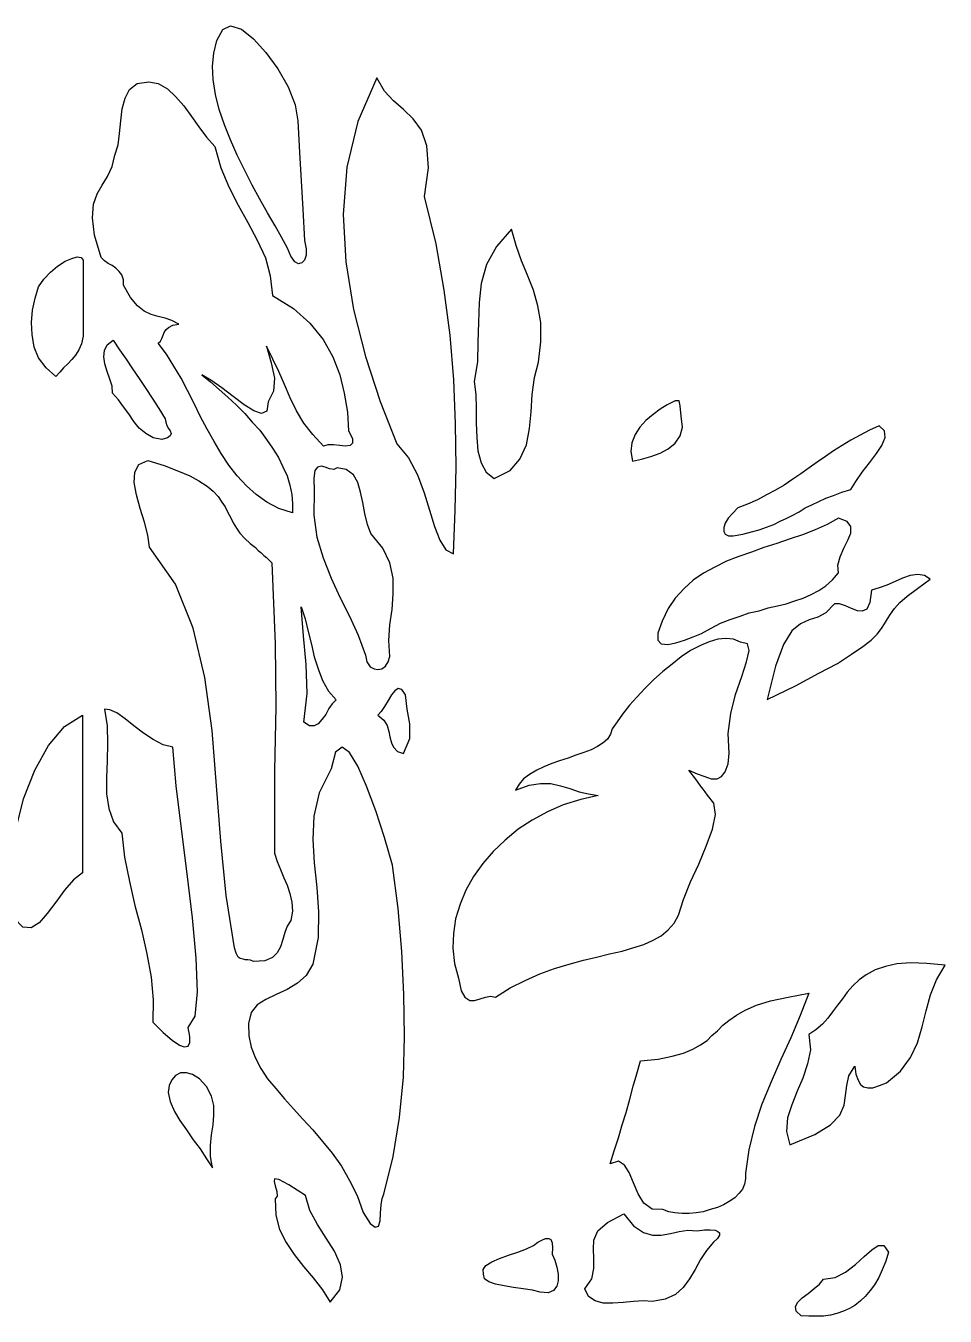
# Model space of a CAD drawing. Header units: millimetres. Extents: x 362.88 to 365.65, y 2574.5 to 2578.64.
# Drawn here: x 364.71 to 365.653, y 2576.649 to 2577.972 of the extents above; entities that cross this region are included whole.
import ezdxf

# ---------------------------------------------------------------- set-up
doc = ezdxf.new("R2010")
doc.units = ezdxf.units.MM
doc.header["$LTSCALE"] = 10
doc.layers.add('Vegetais', color=94, linetype='Continuous')

msp = doc.modelspace()

# ---------------------------------------------------------------- linework, layer by layer
at = {"layer": 'Vegetais'}
for points in [[(364.9961, 2577.7523), (364.9978, 2577.7439), (364.9978, 2577.7372), (364.9961, 2577.7322), (364.9933, 2577.7294), (364.99, 2577.7283), (364.9861, 2577.7305), (364.9822, 2577.7361), (364.9788, 2577.7445), (364.9727, 2577.7556), (364.966, 2577.7673), (364.9582, 2577.7807), (364.9504, 2577.7946), (364.9426, 2577.8091), (364.9348, 2577.8242), (364.927, 2577.8398), (364.9203, 2577.8554), (364.9141, 2577.871), (364.9086, 2577.8866), (364.9047, 2577.9022), (364.9025, 2577.9173), (364.9019, 2577.9312), (364.903, 2577.9446), (364.9064, 2577.9574), (364.9125, 2577.9686), (364.9203, 2577.9725), (364.9314, 2577.9691), (364.9437, 2577.9591), (364.9565, 2577.9452), (364.9688, 2577.9284), (364.9794, 2577.91), (364.9866, 2577.8916), (364.9894, 2577.8749), (364.9911, 2577.8426), (364.9928, 2577.8136), (364.9945, 2577.7846), (364.9961, 2577.7523)], [(365.1489, 2577.4311), (365.1505, 2577.4757), (365.1517, 2577.5198), (365.1511, 2577.5644), (365.1494, 2577.6095), (365.1455, 2577.6552), (365.1394, 2577.7015), (365.131, 2577.7489), (365.1193, 2577.7974), (365.1232, 2577.827), (365.1216, 2577.8493), (365.116, 2577.8654), (365.1076, 2577.8771), (365.0976, 2577.8866), (365.0875, 2577.8955), (365.0781, 2577.9056), (365.0703, 2577.919), (365.0508, 2577.8743), (365.0396, 2577.8275), (365.0357, 2577.779), (365.0385, 2577.7305), (365.0463, 2577.6815), (365.0586, 2577.6335), (365.0736, 2577.5872), (365.0909, 2577.5437), (365.1026, 2577.5293), (365.1121, 2577.512), (365.1188, 2577.4936), (365.1243, 2577.4757), (365.1294, 2577.459), (365.1349, 2577.4451), (365.1411, 2577.435), (365.1489, 2577.4311)], [(365.0413, 2577.5571), (365.0452, 2577.5493), (365.0452, 2577.5443), (365.0429, 2577.5421), (365.0379, 2577.5415), (365.0323, 2577.5421), (365.0257, 2577.5426), (365.0201, 2577.5426), (365.0156, 2577.5415), (365.0045, 2577.5532), (364.9955, 2577.5649), (364.9878, 2577.5777), (364.9816, 2577.5911), (364.9755, 2577.6045), (364.9699, 2577.6179), (364.9638, 2577.6307), (364.9571, 2577.6441), (364.9621, 2577.6268), (364.9654, 2577.6112), (364.9643, 2577.5978), (364.9588, 2577.5867), (364.9576, 2577.5772), (364.9521, 2577.575), (364.9443, 2577.5777), (364.9342, 2577.5839), (364.9231, 2577.5922), (364.9114, 2577.6012), (364.9002, 2577.609), (364.8907, 2577.6145), (364.8997, 2577.6073), (364.9086, 2577.5995), (364.9175, 2577.5917), (364.9264, 2577.5833), (364.9348, 2577.575), (364.9426, 2577.566), (364.9504, 2577.5577), (364.9571, 2577.5482), (364.9632, 2577.5393), (364.9694, 2577.5298), (364.9738, 2577.5203), (364.9783, 2577.5108), (364.9811, 2577.5014), (364.9833, 2577.4919), (364.9839, 2577.4824), (364.9839, 2577.4729), (364.9699, 2577.4774), (364.9576, 2577.4841), (364.9465, 2577.4919), (364.9365, 2577.5008), (364.927, 2577.5108), (364.9186, 2577.522), (364.9108, 2577.5337), (364.9036, 2577.546), (364.8963, 2577.5588), (364.8896, 2577.5716), (364.8829, 2577.585), (364.8763, 2577.5984), (364.8696, 2577.6112), (364.8623, 2577.6235), (364.8545, 2577.6357), (364.8461, 2577.6469), (364.8484, 2577.6491), (364.85, 2577.6519), (364.8512, 2577.6552), (364.8523, 2577.658), (364.8539, 2577.6608), (364.8567, 2577.6631), (364.8612, 2577.6653), (364.8673, 2577.6664), (364.8601, 2577.6703), (364.8534, 2577.6725), (364.8461, 2577.6742), (364.8389, 2577.6764), (364.8316, 2577.6798), (364.825, 2577.6853), (364.8177, 2577.6937), (364.8105, 2577.7065), (364.8105, 2577.7121), (364.8088, 2577.7171), (364.806, 2577.7205), (364.8026, 2577.7238), (364.7988, 2577.7266), (364.7949, 2577.7288), (364.7909, 2577.7316), (364.7876, 2577.735), (364.7809, 2577.7578), (364.7787, 2577.7757), (364.7798, 2577.7896), (364.7837, 2577.8002), (364.7887, 2577.8091), (364.7943, 2577.818), (364.7988, 2577.8281), (364.8015, 2577.8398), (364.8049, 2577.8504), (364.8065, 2577.8621), (364.8077, 2577.8749), (364.8093, 2577.8872), (364.8121, 2577.8983), (364.8166, 2577.9073), (364.8244, 2577.9134), (364.8366, 2577.9151), (364.8461, 2577.9134), (364.8556, 2577.9078), (364.864, 2577.9), (364.8723, 2577.8905), (364.8801, 2577.8794), (364.8879, 2577.8688), (364.8958, 2577.8582), (364.9041, 2577.8487), (364.9103, 2577.827), (364.9186, 2577.8075), (364.9281, 2577.7885), (364.9381, 2577.7707), (364.9476, 2577.7528), (364.956, 2577.7344), (364.961, 2577.716), (364.9632, 2577.6959), (364.985, 2577.6826), (365.0017, 2577.6675), (365.0151, 2577.6508), (365.0251, 2577.6329), (365.0323, 2577.6145), (365.0368, 2577.5956), (365.0402, 2577.5761), (365.0413, 2577.5571)], [(365.1907, 2577.5081), (365.2069, 2577.5164), (365.2169, 2577.5281), (365.2236, 2577.5426), (365.2269, 2577.5594), (365.2286, 2577.5766), (365.2297, 2577.5945), (365.2319, 2577.6118), (365.2359, 2577.6274), (365.2386, 2577.6485), (365.2386, 2577.6681), (365.2353, 2577.6853), (365.2308, 2577.7015), (365.2247, 2577.7166), (365.2186, 2577.7316), (365.213, 2577.7472), (365.2085, 2577.764), (365.1929, 2577.7461), (365.1829, 2577.7277), (365.1773, 2577.7082), (365.1751, 2577.6887), (365.1745, 2577.6681), (365.174, 2577.648), (365.1734, 2577.6279), (365.1701, 2577.6078), (365.1717, 2577.5945), (365.1723, 2577.58), (365.1723, 2577.5649), (365.1729, 2577.5504), (365.174, 2577.5365), (365.1773, 2577.5242), (365.1823, 2577.5148), (365.1907, 2577.5081)], [(364.7692, 2577.6541), (364.7675, 2577.6463), (364.7647, 2577.6402), (364.7614, 2577.6346), (364.7575, 2577.6302), (364.7536, 2577.6257), (364.7491, 2577.6218), (364.7452, 2577.6173), (364.7413, 2577.6129), (364.7313, 2577.6218), (364.7235, 2577.6318), (364.719, 2577.643), (364.7168, 2577.6558), (364.7162, 2577.6681), (364.7174, 2577.6809), (364.7201, 2577.6932), (364.7235, 2577.7049), (364.729, 2577.7127), (364.7357, 2577.7199), (364.743, 2577.726), (364.7508, 2577.7311), (364.7575, 2577.7339), (364.7631, 2577.7355), (364.767, 2577.735), (364.7692, 2577.7322), (364.7692, 2577.6541)], [(364.8534, 2577.5694), (364.8539, 2577.566), (364.8551, 2577.5627), (364.8567, 2577.5594), (364.8584, 2577.5571), (364.8595, 2577.5543), (364.8584, 2577.5521), (364.8556, 2577.5499), (364.85, 2577.5482), (364.8411, 2577.5499), (364.8333, 2577.5543), (364.8266, 2577.5599), (364.821, 2577.5666), (364.816, 2577.5744), (364.8105, 2577.5817), (364.8054, 2577.5889), (364.7993, 2577.5956), (364.7988, 2577.6028), (364.7965, 2577.6101), (364.7937, 2577.6179), (364.7915, 2577.6257), (364.7904, 2577.6329), (364.7909, 2577.6396), (364.7937, 2577.6452), (364.7999, 2577.6502), (364.8065, 2577.6402), (364.8132, 2577.6307), (364.8199, 2577.6207), (364.8266, 2577.6106), (364.8333, 2577.6006), (364.84, 2577.5906), (364.8467, 2577.58), (364.8534, 2577.5694)], [(365.3323, 2577.5259), (365.3418, 2577.5281), (365.3513, 2577.5309), (365.3607, 2577.5343), (365.3691, 2577.5387), (365.3763, 2577.5443), (365.3814, 2577.5521), (365.3836, 2577.561), (365.3825, 2577.5722), (365.3814, 2577.5828), (365.3802, 2577.5878), (365.3763, 2577.5878), (365.368, 2577.5839), (365.3607, 2577.5794), (365.3535, 2577.5738), (365.3462, 2577.5677), (365.3401, 2577.561), (365.3351, 2577.5532), (365.3318, 2577.5449), (365.3306, 2577.5359), (365.3323, 2577.5259)], [(365.4355, 2577.4495), (365.4455, 2577.4512), (365.4544, 2577.4534), (365.4622, 2577.4556), (365.47, 2577.4584), (365.4773, 2577.4612), (365.484, 2577.4646), (365.4906, 2577.4674), (365.4968, 2577.4707), (365.5035, 2577.474), (365.5096, 2577.478), (365.5163, 2577.4813), (365.5235, 2577.4846), (365.5308, 2577.488), (365.5386, 2577.4908), (365.547, 2577.4941), (365.5564, 2577.4969), (365.5614, 2577.5053), (365.5681, 2577.5148), (365.5754, 2577.5242), (365.5826, 2577.5337), (365.5882, 2577.5421), (365.5916, 2577.5504), (365.591, 2577.5571), (365.5854, 2577.5621), (365.5754, 2577.5577), (365.5659, 2577.5527), (365.5564, 2577.5476), (365.5475, 2577.5421), (365.5386, 2577.5365), (365.5302, 2577.5309), (365.5219, 2577.5248), (365.5135, 2577.5192), (365.5051, 2577.5131), (365.4968, 2577.5075), (365.4879, 2577.5014), (365.4789, 2577.4963), (365.47, 2577.4913), (365.4605, 2577.4863), (365.4505, 2577.4819), (365.4405, 2577.478), (365.4349, 2577.4724), (365.4304, 2577.4674), (365.4276, 2577.4623), (365.426, 2577.4579), (365.426, 2577.454), (365.4276, 2577.4512), (365.431, 2577.4495), (365.4355, 2577.4495)], [(364.9822, 2577.0548), (364.9783, 2577.0492), (364.976, 2577.0425), (364.9738, 2577.0353), (364.9716, 2577.028), (364.9682, 2577.0219), (364.9632, 2577.0169), (364.9554, 2577.0135), (364.9437, 2577.013), (364.9409, 2577.0141), (364.9381, 2577.0146), (364.9353, 2577.0146), (364.9331, 2577.0152), (364.9303, 2577.0158), (364.9281, 2577.0174), (364.9259, 2577.0213), (364.9242, 2577.0269), (364.9158, 2577.0804), (364.9103, 2577.1362), (364.9058, 2577.193), (364.9013, 2577.2499), (364.8941, 2577.304), (364.8818, 2577.3547), (364.864, 2577.3999), (364.8372, 2577.4378), (364.8356, 2577.4501), (364.8322, 2577.4635), (364.8277, 2577.4774), (364.8238, 2577.4913), (364.8216, 2577.5042), (364.8222, 2577.5148), (364.8261, 2577.5226), (364.8356, 2577.5265), (364.8523, 2577.5214), (364.8668, 2577.5159), (364.8785, 2577.5108), (364.8879, 2577.5058), (364.8963, 2577.5002), (364.9025, 2577.4952), (364.9075, 2577.4896), (364.9114, 2577.4841), (364.9147, 2577.4791), (364.9175, 2577.4735), (364.9203, 2577.4685), (364.9231, 2577.4629), (364.9264, 2577.4573), (364.9298, 2577.4523), (364.9348, 2577.4467), (364.9404, 2577.4417), (364.9432, 2577.4395), (364.9459, 2577.4373), (364.9487, 2577.4345), (364.9515, 2577.4322), (364.9543, 2577.4294), (364.9571, 2577.4272), (364.9599, 2577.4244), (364.9627, 2577.4216), (364.966, 2577.3386), (364.9666, 2577.2739), (364.9654, 2577.2087), (364.9654, 2577.1239), (364.9682, 2577.1155), (364.9716, 2577.1072), (364.9749, 2577.0988), (364.9783, 2577.091), (364.9811, 2577.0827), (364.9833, 2577.0737), (364.9839, 2577.0643), (364.9822, 2577.0548)], [(365.0586, 2577.3269), (365.0602, 2577.3202), (365.0636, 2577.3151), (365.0675, 2577.3129), (365.0714, 2577.3124), (365.0753, 2577.3129), (365.0792, 2577.3157), (365.082, 2577.3202), (365.0836, 2577.3257), (365.0825, 2577.3419), (365.0836, 2577.3581), (365.0859, 2577.3737), (365.087, 2577.3899), (365.087, 2577.406), (365.0836, 2577.4216), (365.0764, 2577.4367), (365.0641, 2577.4518), (365.0608, 2577.4612), (365.058, 2577.4724), (365.0558, 2577.4835), (365.0535, 2577.4941), (365.0508, 2577.5042), (365.0463, 2577.512), (365.039, 2577.5175), (365.0296, 2577.5192), (365.0262, 2577.5175), (365.0218, 2577.5181), (365.0173, 2577.5198), (365.0134, 2577.5209), (365.0095, 2577.5198), (365.0067, 2577.5164), (365.0056, 2577.5086), (365.0061, 2577.4952), (365.0056, 2577.4707), (365.0089, 2577.4479), (365.0151, 2577.4267), (365.0234, 2577.406), (365.0323, 2577.3865), (365.0424, 2577.367), (365.0513, 2577.3475), (365.0586, 2577.3269)], [(365.4031, 2577.3492), (365.4131, 2577.3547), (365.4226, 2577.3598), (365.4327, 2577.3637), (365.4427, 2577.367), (365.4522, 2577.3704), (365.4622, 2577.3726), (365.4717, 2577.3754), (365.4812, 2577.3776), (365.4901, 2577.3798), (365.499, 2577.3826), (365.5074, 2577.3854), (365.5157, 2577.3893), (365.5235, 2577.3932), (365.5308, 2577.3982), (365.5375, 2577.4044), (365.5436, 2577.4116), (365.5431, 2577.4194), (365.5453, 2577.4278), (365.5492, 2577.4367), (365.5531, 2577.4451), (365.5564, 2577.4523), (365.5564, 2577.459), (365.5525, 2577.464), (365.5436, 2577.4674), (365.5319, 2577.4612), (365.5196, 2577.4556), (365.5068, 2577.4506), (365.494, 2577.4462), (365.4806, 2577.4417), (365.4672, 2577.4373), (365.4544, 2577.4328), (365.4416, 2577.4283), (365.4288, 2577.4233), (365.417, 2577.4172), (365.4054, 2577.4111), (365.3948, 2577.4038), (365.3853, 2577.3954), (365.3763, 2577.3854), (365.3691, 2577.3748), (365.363, 2577.362), (365.3585, 2577.3497), (365.3585, 2577.3425), (365.3619, 2577.3386), (365.3686, 2577.338), (365.3769, 2577.3397), (365.3858, 2577.3425), (365.3948, 2577.3458), (365.4031, 2577.3492)], [(365.4706, 2577.2817), (365.4996, 2577.2956), (365.5235, 2577.3085), (365.5425, 2577.3185), (365.557, 2577.328), (365.5687, 2577.3358), (365.5771, 2577.3425), (365.5832, 2577.3486), (365.5877, 2577.3542), (365.591, 2577.3592), (365.5938, 2577.3642), (365.5971, 2577.3692), (365.601, 2577.3748), (365.6066, 2577.381), (365.6139, 2577.3876), (365.6245, 2577.3954), (365.6378, 2577.4049), (365.6317, 2577.4088), (365.625, 2577.4099), (365.6172, 2577.4088), (365.6094, 2577.406), (365.6016, 2577.4027), (365.5932, 2577.3988), (365.5854, 2577.396), (365.5776, 2577.3938), (365.5759, 2577.381), (365.5726, 2577.3743), (365.5681, 2577.372), (365.5631, 2577.3726), (365.557, 2577.3748), (365.5509, 2577.3776), (365.5447, 2577.3798), (365.5397, 2577.3798), (365.5308, 2577.3704), (365.5224, 2577.3659), (365.5135, 2577.3631), (365.5046, 2577.3592), (365.4957, 2577.3519), (365.4873, 2577.338), (365.4789, 2577.3157), (365.4706, 2577.2817)], [(365.0285, 2577.2811), (365.0246, 2577.2772), (365.0212, 2577.2722), (365.0179, 2577.2661), (365.014, 2577.2611), (365.0101, 2577.2566), (365.0061, 2577.2544), (365.0011, 2577.2544), (364.9955, 2577.2583), (364.9989, 2577.2878), (364.9978, 2577.3174), (364.995, 2577.3469), (364.9928, 2577.3765), (364.9967, 2577.3642), (365, 2577.3514), (365.0034, 2577.338), (365.0061, 2577.3252), (365.0101, 2577.3129), (365.0145, 2577.3012), (365.0207, 2577.2901), (365.0285, 2577.2811)], [(365.1539, 2576.9957), (365.1567, 2576.9829), (365.1606, 2576.9762), (365.1656, 2576.9728), (365.1706, 2576.9728), (365.1762, 2576.9745), (365.1818, 2576.9762), (365.1868, 2576.9773), (365.1918, 2576.9762), (365.2069, 2576.9857), (365.2225, 2576.9935), (365.2375, 2577.0001), (365.2526, 2577.0057), (365.2676, 2577.0102), (365.2821, 2577.0141), (365.2955, 2577.0174), (365.3089, 2577.0208), (365.3217, 2577.0236), (365.3329, 2577.0269), (365.344, 2577.0303), (365.3535, 2577.0347), (365.3619, 2577.0392), (365.3691, 2577.0453), (365.3752, 2577.052), (365.3797, 2577.0604), (365.3847, 2577.0765), (365.392, 2577.0944), (365.4003, 2577.1128), (365.4081, 2577.1312), (365.4143, 2577.1485), (365.4176, 2577.1635), (365.4159, 2577.1752), (365.4093, 2577.1836), (365.407, 2577.1869), (365.4048, 2577.1897), (365.402, 2577.193), (365.3998, 2577.1964), (365.3975, 2577.1997), (365.3948, 2577.2031), (365.3925, 2577.2059), (365.3903, 2577.2092), (365.3987, 2577.2053), (365.4065, 2577.2025), (365.4131, 2577.2003), (365.4193, 2577.2003), (365.4237, 2577.2025), (365.4276, 2577.2075), (365.4304, 2577.2154), (365.4315, 2577.2265), (365.4304, 2577.2466), (365.4332, 2577.2672), (365.4382, 2577.2867), (365.4444, 2577.3051), (365.4494, 2577.3202), (365.4522, 2577.3319), (365.4505, 2577.3386), (365.4433, 2577.3403), (365.436, 2577.3436), (365.4282, 2577.3441), (365.4198, 2577.3436), (365.4109, 2577.3408), (365.402, 2577.3369), (365.392, 2577.3319), (365.3825, 2577.3252), (365.373, 2577.3179), (365.3635, 2577.3101), (365.3541, 2577.3018), (365.3451, 2577.2929), (365.3368, 2577.2839), (365.3295, 2577.2756), (365.3223, 2577.2666), (365.3167, 2577.2588), (365.3117, 2577.2516), (365.31, 2577.246), (365.3067, 2577.241), (365.3022, 2577.2371), (365.2966, 2577.2332), (365.2899, 2577.2298), (365.2827, 2577.2271), (365.2743, 2577.2243), (365.2665, 2577.2215), (365.2576, 2577.2187), (365.2498, 2577.2159), (365.2414, 2577.2126), (365.2342, 2577.2092), (365.2269, 2577.2048), (365.2208, 2577.2003), (365.2163, 2577.1947), (365.2124, 2577.1886), (365.2264, 2577.1936), (365.2381, 2577.1953), (365.2487, 2577.1953), (365.2587, 2577.193), (365.2682, 2577.1903), (365.2777, 2577.1869), (365.2872, 2577.1847), (365.2972, 2577.183), (365.2793, 2577.1791), (365.2615, 2577.1735), (365.2453, 2577.1663), (365.2297, 2577.1579), (365.2152, 2577.1485), (365.2018, 2577.1373), (365.1896, 2577.1256), (365.179, 2577.1133), (365.1695, 2577.0999), (365.1617, 2577.086), (365.1556, 2577.0715), (365.1511, 2577.0565), (365.1489, 2577.0414), (365.1483, 2577.0264), (365.15, 2577.0107), (365.1539, 2576.9957)], [(365.0976, 2577.226), (365.1043, 2577.2416), (365.1043, 2577.2566), (365.1015, 2577.2717), (365.0998, 2577.2862), (365.0959, 2577.2917), (365.092, 2577.2929), (365.0887, 2577.2906), (365.0853, 2577.2862), (365.082, 2577.2806), (365.0781, 2577.2744), (365.0747, 2577.2694), (365.0714, 2577.2655), (365.0775, 2577.2605), (365.0809, 2577.2549), (365.0825, 2577.2488), (365.0836, 2577.2432), (365.0853, 2577.2371), (365.0875, 2577.2326), (365.0915, 2577.2282), (365.0976, 2577.226)], [(364.8406, 2576.9505), (364.8512, 2576.9399), (364.8606, 2576.9321), (364.8679, 2576.9271), (364.8729, 2576.9254), (364.8768, 2576.926), (364.8785, 2576.9299), (364.8785, 2576.936), (364.8768, 2576.945), (364.884, 2576.9567), (364.8863, 2576.9817), (364.8852, 2577.0163), (364.8813, 2577.0576), (364.8757, 2577.1027), (364.8701, 2577.149), (364.8645, 2577.193), (364.8612, 2577.2326), (364.8512, 2577.2349), (364.8411, 2577.2404), (364.8311, 2577.2471), (364.821, 2577.2544), (364.8121, 2577.2616), (364.8038, 2577.2678), (364.7965, 2577.2711), (364.7909, 2577.2717), (364.7937, 2577.2544), (364.7943, 2577.2365), (364.7937, 2577.2187), (364.7932, 2577.2014), (364.7932, 2577.1847), (364.7954, 2577.1696), (364.8004, 2577.1562), (364.8088, 2577.1446), (364.8116, 2577.12), (364.8166, 2577.0949), (364.8222, 2577.0704), (364.8289, 2577.0453), (364.8344, 2577.0208), (364.8389, 2576.9968), (364.8411, 2576.9734), (364.8406, 2576.9505)], [(364.7686, 2577.1039), (364.7592, 2577.0966), (364.7502, 2577.086), (364.7413, 2577.0737), (364.7324, 2577.062), (364.724, 2577.0526), (364.7157, 2577.0475), (364.7073, 2577.0481), (364.6989, 2577.057), (364.695, 2577.0849), (364.6956, 2577.1155), (364.7001, 2577.1479), (364.7079, 2577.1797), (364.7196, 2577.2092), (364.7335, 2577.2343), (364.7502, 2577.2538), (364.7686, 2577.2655), (364.7686, 2577.1039)], [(364.9387, 2576.9494), (364.9392, 2576.9366), (364.9415, 2576.9249), (364.9459, 2576.9137), (364.9515, 2576.9031), (364.9582, 2576.8925), (364.9666, 2576.8825), (364.9755, 2576.8719), (364.985, 2576.8619), (364.9945, 2576.8513), (365.0045, 2576.8401), (365.0145, 2576.8284), (365.0246, 2576.8162), (365.034, 2576.8028), (365.0424, 2576.7883), (365.0502, 2576.7727), (365.0563, 2576.7554), (365.0636, 2576.7442), (365.0686, 2576.7403), (365.0719, 2576.7414), (365.0736, 2576.747), (365.0742, 2576.7548), (365.0747, 2576.7632), (365.0758, 2576.7699), (365.0775, 2576.7743), (365.087, 2576.8128), (365.0937, 2576.853), (365.0976, 2576.8942), (365.0987, 2576.936), (365.0981, 2576.979), (365.0959, 2577.023), (365.092, 2577.0671), (365.0864, 2577.1116), (365.0781, 2577.1401), (365.0691, 2577.1674), (365.0597, 2577.1925), (365.0508, 2577.2131), (365.0424, 2577.2271), (365.0346, 2577.2326), (365.0279, 2577.2276), (365.0234, 2577.2103), (365.0112, 2577.1858), (365.0056, 2577.1618), (365.0045, 2577.1379), (365.0061, 2577.1139), (365.0089, 2577.0888), (365.0106, 2577.0637), (365.0101, 2577.0375), (365.0045, 2577.0102), (364.9978, 2576.9985), (364.9889, 2576.9907), (364.9783, 2576.984), (364.9671, 2576.979), (364.9565, 2576.9739), (364.9476, 2576.9684), (364.9415, 2576.9606), (364.9387, 2576.9494)], [(365.4936, 2576.8247), (365.5193, 2576.8353), (365.5354, 2576.8453), (365.5449, 2576.8554), (365.5494, 2576.8654), (365.551, 2576.8754), (365.5521, 2576.8855), (365.5544, 2576.8955), (365.5605, 2576.9055), (365.5616, 2576.8972), (365.5639, 2576.891), (365.5661, 2576.8866), (365.5694, 2576.8843), (365.5739, 2576.8832), (365.5789, 2576.8832), (365.5856, 2576.8855), (365.5928, 2576.8883), (365.6073, 2576.9005), (365.6174, 2576.9144), (365.6246, 2576.9295), (365.6296, 2576.9457), (365.6335, 2576.9624), (365.638, 2576.9786), (365.6441, 2576.9942), (365.6531, 2577.0092), (365.6341, 2577.0109), (365.6179, 2577.0115), (365.6034, 2577.0104), (365.5917, 2577.0076), (365.5811, 2577.0042), (365.5722, 2576.9992), (365.565, 2576.9942), (365.5583, 2576.988), (365.5527, 2576.9814), (365.5477, 2576.9747), (365.5427, 2576.968), (365.5376, 2576.9613), (365.5326, 2576.9546), (365.5271, 2576.9485), (365.5204, 2576.9429), (365.5131, 2576.9379), (365.5148, 2576.9223), (365.512, 2576.9078), (365.507, 2576.8933), (365.5014, 2576.8799), (365.4958, 2576.866), (365.4914, 2576.8526), (365.4903, 2576.8386), (365.4936, 2576.8247)], [(365.5131, 2576.9803), (365.5042, 2576.9574), (365.4947, 2576.9345), (365.4847, 2576.9122), (365.4746, 2576.8894), (365.4652, 2576.8665), (365.4574, 2576.8436), (365.4518, 2576.8197), (365.4484, 2576.7957), (365.4484, 2576.7901), (365.4473, 2576.7846), (365.4451, 2576.7795), (365.4418, 2576.7751), (365.4373, 2576.7706), (365.4317, 2576.7667), (365.4256, 2576.7634), (365.4195, 2576.7606), (365.4122, 2576.7584), (365.405, 2576.7561), (365.3977, 2576.755), (365.3905, 2576.7545), (365.3832, 2576.7545), (365.376, 2576.755), (365.3698, 2576.7561), (365.3637, 2576.7584), (365.3525, 2576.7589), (365.3442, 2576.765), (365.3381, 2576.7745), (365.3336, 2576.7857), (365.3291, 2576.7963), (365.3241, 2576.8041), (365.318, 2576.808), (365.3096, 2576.8052), (365.3135, 2576.8186), (365.318, 2576.8319), (365.3219, 2576.8453), (365.3258, 2576.8581), (365.3297, 2576.8715), (365.333, 2576.8849), (365.3369, 2576.8977), (365.3408, 2576.9111), (365.3587, 2576.9128), (365.3732, 2576.9156), (365.3849, 2576.9189), (365.3944, 2576.9228), (365.4022, 2576.9273), (365.4089, 2576.9317), (365.4139, 2576.9368), (365.4195, 2576.9418), (365.425, 2576.9474), (365.4312, 2576.9524), (365.439, 2576.9579), (365.4479, 2576.963), (365.4596, 2576.968), (365.4741, 2576.9724), (365.4919, 2576.9763), (365.5131, 2576.9803)], [(364.9019, 2576.8011), (364.8997, 2576.8128), (364.8997, 2576.824), (364.9008, 2576.8351), (364.9025, 2576.8452), (364.903, 2576.8552), (364.903, 2576.8652), (364.9008, 2576.8747), (364.8958, 2576.8847), (364.8885, 2576.8925), (364.8813, 2576.897), (364.8751, 2576.8987), (364.869, 2576.8987), (364.864, 2576.8959), (364.8601, 2576.8914), (364.8573, 2576.8858), (364.8562, 2576.8786), (364.8584, 2576.8691), (364.8629, 2576.8591), (364.8684, 2576.8496), (364.8751, 2576.8401), (364.8818, 2576.8301), (364.8891, 2576.8206), (364.8958, 2576.8106), (364.9019, 2576.8011)], [(365.0223, 2576.6634), (365.0323, 2576.6762), (365.0351, 2576.689), (365.0329, 2576.7019), (365.0268, 2576.7158), (365.0184, 2576.7292), (365.0095, 2576.7431), (365.0017, 2576.7576), (364.9972, 2576.7727), (364.9799, 2576.7838), (364.9699, 2576.7894), (364.9654, 2576.79), (364.9649, 2576.7872), (364.966, 2576.7827), (364.9677, 2576.7771), (364.9682, 2576.7721), (364.966, 2576.7693), (364.9666, 2576.7526), (364.9705, 2576.7381), (364.9772, 2576.7247), (364.9855, 2576.7125), (364.995, 2576.7002), (365.005, 2576.6885), (365.0145, 2576.6762), (365.0223, 2576.6634)], [(365.3988, 2576.7366), (365.4061, 2576.7377), (365.4122, 2576.7377), (365.4172, 2576.7372), (365.42, 2576.736), (365.4217, 2576.7344), (365.4217, 2576.7321), (365.4195, 2576.7288), (365.4156, 2576.7249), (365.4083, 2576.7165), (365.4022, 2576.7071), (365.3966, 2576.697), (365.391, 2576.6875), (365.3843, 2576.6786), (365.3765, 2576.6714), (365.3659, 2576.6664), (365.3531, 2576.6641), (365.3436, 2576.6647), (365.3336, 2576.6641), (365.323, 2576.663), (365.3124, 2576.6625), (365.3024, 2576.6625), (365.294, 2576.6647), (365.2873, 2576.6691), (365.2834, 2576.677), (365.2907, 2576.6875), (365.2929, 2576.6981), (365.2929, 2576.7082), (365.2923, 2576.7182), (365.2929, 2576.7271), (365.2968, 2576.7366), (365.3068, 2576.745), (365.3236, 2576.7539), (365.3336, 2576.7416), (365.3436, 2576.7349), (365.3531, 2576.7321), (365.362, 2576.7321), (365.3715, 2576.7338), (365.3804, 2576.736), (365.3893, 2576.7372), (365.3988, 2576.7366)], [(365.231, 2576.7215), (365.2355, 2576.7249), (365.2394, 2576.7271), (365.2433, 2576.7288), (365.2466, 2576.7288), (365.2488, 2576.7277), (365.25, 2576.7243), (365.2505, 2576.7193), (365.25, 2576.7126), (365.2528, 2576.7065), (365.255, 2576.6992), (365.2561, 2576.692), (365.2561, 2576.6853), (365.255, 2576.6797), (365.2516, 2576.6753), (365.2461, 2576.673), (365.2377, 2576.6736), (365.2299, 2576.6758), (365.2204, 2576.677), (365.2104, 2576.6786), (365.2009, 2576.6803), (365.192, 2576.682), (365.1853, 2576.6842), (365.1808, 2576.6875), (365.1797, 2576.692), (365.1792, 2576.697), (365.1819, 2576.7009), (365.1881, 2576.7048), (365.1959, 2576.7082), (365.2054, 2576.7115), (365.2148, 2576.7149), (365.2238, 2576.7182), (365.231, 2576.7215)], [(365.5053, 2576.6496), (365.5003, 2576.6541), (365.4997, 2576.6591), (365.502, 2576.6636), (365.5064, 2576.668), (365.5126, 2576.6725), (365.5187, 2576.6775), (365.5243, 2576.682), (365.5282, 2576.687), (365.5404, 2576.6886), (365.551, 2576.6942), (365.5611, 2576.702), (365.57, 2576.7104), (365.5778, 2576.7171), (365.5845, 2576.7215), (365.5901, 2576.7215), (365.5951, 2576.7149), (365.5923, 2576.7054), (365.5884, 2576.6965), (365.585, 2576.6886), (365.5806, 2576.6814), (365.5761, 2576.6753), (365.5711, 2576.6691), (365.5661, 2576.6647), (365.5605, 2576.6602), (365.5549, 2576.6569), (365.5488, 2576.6541), (365.5421, 2576.6519), (365.5354, 2576.6502), (365.5282, 2576.6491), (365.5209, 2576.6491), (365.5131, 2576.6491), (365.5053, 2576.6496)]]:
    msp.add_lwpolyline(points, dxfattribs=at)

doc.saveas('drawing.dxf')
